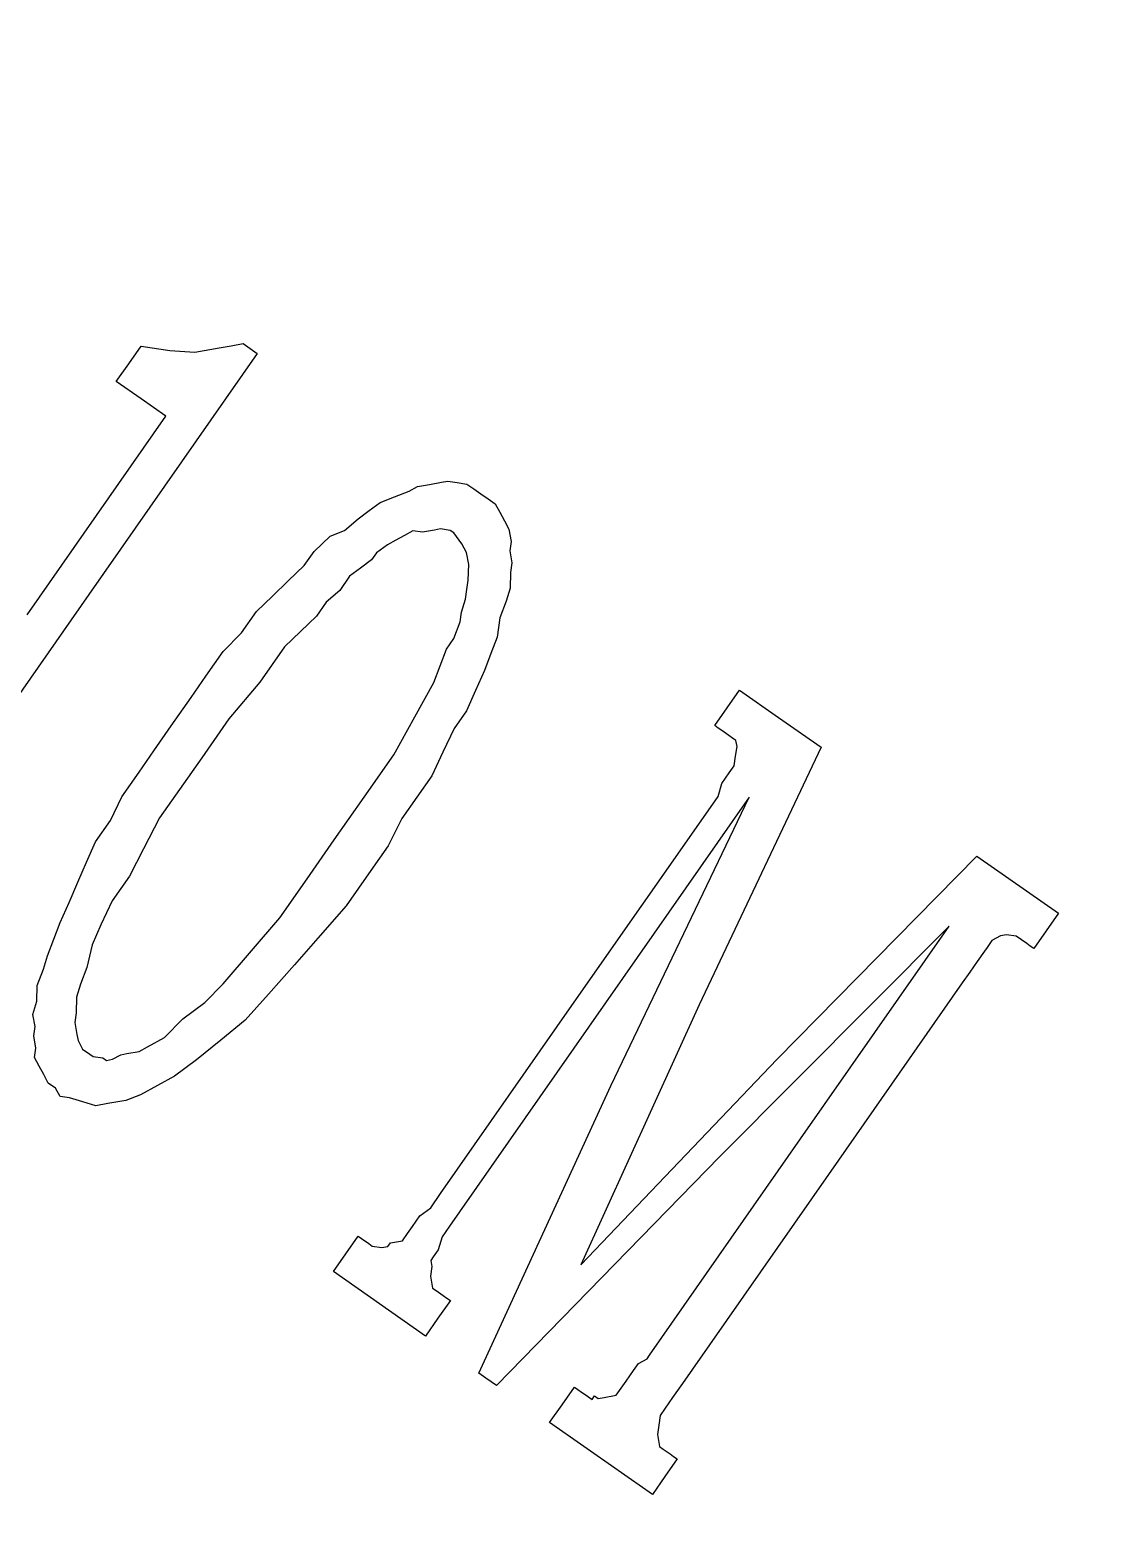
# Model space of a CAD drawing. Extents: x 10599 to 11843, y 9771 to 9967.
# Drawn here: x 10699.0973 to 10699.2041, y 9792.1808 to 9792.3295 of the extents above; entities that cross this region are included whole.
import ezdxf

# ---------------------------------------------------------------- set-up
doc = ezdxf.new("R2010")
doc.units = 0
doc.header["$MEASUREMENT"] = 0
doc.layers.add('taller', color=3, linetype='Continuous')
doc.dimstyles.get("Standard").update_dxf_attribs({"dimtxt": 0.18, "dimasz": 0.18, "dimexe": 0.18, "dimexo": 0.0625, "dimgap": 0.09, "dimtad": 0, "dimtih": 1, "dimtoh": 1, "dimdec": 4, "dimzin": 0, "dimdsep": 46, "dimtxsty": 'Standard', "dimcen": 0.09, "dimclrd": 254, "dimclre": 254, "dimadec": 0, "dimazin": 0, "dimtfac": 1, "dimtdec": 4, "dimtofl": 0, "dimtmove": 0, "dimatfit": 3, "dimfxl": 0, "dimtolj": 1, "dimtzin": 0, "dimarcsym": 0})

# ---------------------------------------------------------------- blocks, each defined once
blk = doc.blocks.new('*D12')
at = {"layer": 'taller', "color": 254, "linetype": 'Continuous', "lineweight": 0, "transparency": 16777216}
for p, q in [((10692.97906, 9818.58031), (10718.84117, 9802.47284)), ((10683.25412, 9802.96598), (10709.11623, 9786.85851)), ((10718.59322, 9802.41521), (10713.42962, 9794.12455)), ((10709.0586, 9787.10646), (10711.47355, 9790.98389))]:
    blk.add_line(p, q, dxfattribs=at)
for points in [[(10718.56775, 9802.43107), (10718.61868, 9802.39935), (10718.68838, 9802.568)], [(10709.03314, 9787.12232), (10709.08407, 9787.0906), (10708.96344, 9786.95367)]]:
    blk.add_solid(points, dxfattribs=at)
at = {"layer": 'taller', "color": 0, "linetype": 'Continuous', "lineweight": 0, "transparency": 16777216, "insert": (10712.45158, 9792.55422), "char_height": 1, "attachment_point": 5, "rotation": 58.0845}
blk.add_mtext('\\A1;18.40', dxfattribs=at)

msp = doc.modelspace()

# ---------------------------------------------------------------- linework, layer by layer
at = {"color": 7, "lineweight": 0}
for p, q in [((10699.10702, 9792.29653), (10699.10824, 9792.29828)), ((10699.10824, 9792.29828), (10699.11107, 9792.29786)), ((10699.11594, 9792.29812), (10699.11713, 9792.29833)), ((10699.11713, 9792.29833), (10699.11832, 9792.29854)), ((10699.11832, 9792.29854), (10699.11902, 9792.29805)), ((10699.11972, 9792.29756), (10699.10309, 9792.27375)), ((10699.11107, 9792.29786), (10699.11356, 9792.29769)), ((10699.11356, 9792.29769), (10699.11594, 9792.29812)), ((10699.11902, 9792.29805), (10699.11972, 9792.29756)), ((10699.1058, 9792.29478), (10699.10702, 9792.29653)), ((10699.10825, 9792.29307), (10699.1058, 9792.29478)), ((10699.1107, 9792.29136), (10699.10825, 9792.29307)), ((10699.097, 9792.27175), (10699.1107, 9792.29136)), ((10699.13673, 9792.28463), (10699.13792, 9792.28485)), ((10699.13792, 9792.28485), (10699.13852, 9792.28495)), ((10699.13852, 9792.28495), (10699.13946, 9792.28481)), ((10699.13946, 9792.28481), (10699.1404, 9792.28467)), ((10699.13184, 9792.28284), (10699.13327, 9792.28341)), ((10699.13327, 9792.28341), (10699.1347, 9792.28397)), ((10699.1347, 9792.28397), (10699.13554, 9792.28442)), ((10699.13554, 9792.28442), (10699.13673, 9792.28463)), ((10699.1404, 9792.28467), (10699.1411, 9792.28418)), ((10699.1411, 9792.28418), (10699.1418, 9792.28369)), ((10699.1418, 9792.28369), (10699.14251, 9792.28321)), ((10699.1418, 9792.28369), (10699.1418, 9792.28369)), ((10699.12967, 9792.28123), (10699.13075, 9792.28204)), ((10699.13075, 9792.28204), (10699.13184, 9792.28284)), ((10699.14251, 9792.28321), (10699.14321, 9792.28272)), ((10699.14321, 9792.28272), (10699.14366, 9792.28188)), ((10699.14366, 9792.28188), (10699.14412, 9792.28104)), ((10699.12834, 9792.28008), (10699.12967, 9792.28123)), ((10699.14412, 9792.28104), (10699.14457, 9792.2802)), ((10699.12533, 9792.27801), (10699.12691, 9792.27952)), ((10699.12691, 9792.27952), (10699.12834, 9792.28008)), ((10699.13341, 9792.27914), (10699.13257, 9792.27868)), ((10699.13425, 9792.27959), (10699.13341, 9792.27914)), ((10699.13509, 9792.28005), (10699.13425, 9792.27959)), ((10699.13604, 9792.27991), (10699.13509, 9792.28005)), ((10699.13663, 9792.28002), (10699.13604, 9792.27991)), ((10699.13723, 9792.28012), (10699.13663, 9792.28002)), ((10699.13782, 9792.28023), (10699.13723, 9792.28012)), ((10699.13877, 9792.28009), (10699.13782, 9792.28023)), ((10699.13912, 9792.27984), (10699.13877, 9792.28009)), ((10699.13992, 9792.27876), (10699.13912, 9792.27984)), ((10699.13912, 9792.27984), (10699.13912, 9792.27984)), ((10699.14457, 9792.2802), (10699.14478, 9792.27901)), ((10699.14478, 9792.27901), (10699.14464, 9792.27807)), ((10699.12436, 9792.27661), (10699.12533, 9792.27801)), ((10699.13149, 9792.27788), (10699.131, 9792.27718)), ((10699.13257, 9792.27868), (10699.13149, 9792.27788)), ((10699.14038, 9792.27792), (10699.13992, 9792.27876)), ((10699.14059, 9792.27673), (10699.14038, 9792.27792)), ((10699.14464, 9792.27807), (10699.14486, 9792.27688)), ((10699.12278, 9792.2751), (10699.12436, 9792.27661)), ((10699.12992, 9792.27637), (10699.12883, 9792.27556)), ((10699.131, 9792.27718), (10699.12992, 9792.27637)), ((10699.14055, 9792.27519), (10699.14059, 9792.27673)), ((10699.14472, 9792.27593), (10699.14468, 9792.27439)), ((10699.14486, 9792.27688), (10699.14472, 9792.27593)), ((10699.12121, 9792.2736), (10699.12278, 9792.2751)), ((10699.12883, 9792.27556), (10699.12786, 9792.27416)), ((10699.14042, 9792.27425), (10699.14055, 9792.27519)), ((10699.14468, 9792.27439), (10699.1443, 9792.2731)), ((10699.10309, 9792.27375), (10699.08646, 9792.24995)), ((10699.11964, 9792.27209), (10699.12121, 9792.2736)), ((10699.12653, 9792.27301), (10699.12555, 9792.27161)), ((10699.12786, 9792.27416), (10699.12653, 9792.27301)), ((10699.13989, 9792.27201), (10699.14028, 9792.2733)), ((10699.14028, 9792.2733), (10699.14042, 9792.27425)), ((10699.1443, 9792.2731), (10699.14367, 9792.27145)), ((10699.11817, 9792.26999), (10699.11964, 9792.27209)), ((10699.12555, 9792.27161), (10699.12241, 9792.2686)), ((10699.13975, 9792.27106), (10699.13989, 9792.27201)), ((10699.14367, 9792.27145), (10699.14339, 9792.26956)), ((10699.11635, 9792.26814), (10699.11817, 9792.26999)), ((10699.13913, 9792.26942), (10699.13975, 9792.27106)), ((10699.12241, 9792.2686), (10699.11996, 9792.2651)), ((10699.13839, 9792.26837), (10699.13913, 9792.26942)), ((10699.14339, 9792.26956), (10699.14277, 9792.26792)), ((10699.11464, 9792.26568), (10699.11635, 9792.26814)), ((10699.13777, 9792.26672), (10699.13839, 9792.26837)), ((10699.14277, 9792.26792), (10699.14214, 9792.26627)), ((10699.11318, 9792.26358), (10699.11464, 9792.26568)), ((10699.13714, 9792.26508), (10699.13777, 9792.26672)), ((10699.14214, 9792.26627), (10699.14127, 9792.26428)), ((10699.11996, 9792.2651), (10699.11692, 9792.26149)), ((10699.13529, 9792.26168), (10699.13714, 9792.26508)), ((10699.14127, 9792.26428), (10699.14039, 9792.26228)), ((10699.16611, 9792.26256), (10699.16733, 9792.26431)), ((10699.16733, 9792.26431), (10699.17118, 9792.26162)), ((10699.11122, 9792.26078), (10699.11318, 9792.26358)), ((10699.16488, 9792.26081), (10699.16611, 9792.26256)), ((10699.11692, 9792.26149), (10699.11423, 9792.25764)), ((10699.13319, 9792.25794), (10699.13529, 9792.26168)), ((10699.14039, 9792.26228), (10699.13917, 9792.26053)), ((10699.17118, 9792.26162), (10699.17538, 9792.25868)), ((10699.10951, 9792.25833), (10699.11122, 9792.26078)), ((10699.13917, 9792.26053), (10699.13805, 9792.25819)), ((10699.16523, 9792.26056), (10699.16488, 9792.26081)), ((10699.16558, 9792.26032), (10699.16523, 9792.26056)), ((10699.16628, 9792.25983), (10699.16558, 9792.26032)), ((10699.16663, 9792.25958), (10699.16628, 9792.25983)), ((10699.16698, 9792.25934), (10699.16663, 9792.25958)), ((10699.10804, 9792.25623), (10699.10951, 9792.25833)), ((10699.13805, 9792.25819), (10699.13694, 9792.25584)), ((10699.17538, 9792.25868), (10699.16334, 9792.23324)), ((10699.16695, 9792.2578), (10699.16709, 9792.25874)), ((10699.16709, 9792.25874), (10699.16698, 9792.25934)), ((10699.11423, 9792.25764), (10699.11203, 9792.25449)), ((10699.13026, 9792.25374), (10699.13319, 9792.25794)), ((10699.16632, 9792.25615), (10699.16681, 9792.25685)), ((10699.16681, 9792.25685), (10699.16695, 9792.2578)), ((10699.10633, 9792.25378), (10699.10804, 9792.25623)), ((10699.13694, 9792.25584), (10699.13547, 9792.25374)), ((10699.16521, 9792.25381), (10699.16559, 9792.2551)), ((10699.16559, 9792.2551), (10699.16632, 9792.25615)), ((10699.10521, 9792.25144), (10699.10633, 9792.25378)), ((10699.11203, 9792.25449), (10699.11007, 9792.25169)), ((10699.12732, 9792.24954), (10699.13026, 9792.25374)), ((10699.13547, 9792.25374), (10699.134, 9792.25164)), ((10699.16828, 9792.25374), (10699.1541, 9792.23344)), ((10699.15464, 9792.22525), (10699.16828, 9792.25374)), ((10699.16423, 9792.25241), (10699.16521, 9792.25381)), ((10699.15102, 9792.2335), (10699.16423, 9792.25241)), ((10699.10375, 9792.24934), (10699.10521, 9792.25144)), ((10699.11007, 9792.25169), (10699.10847, 9792.24864)), ((10699.134, 9792.25164), (10699.13264, 9792.24895)), ((10699.10287, 9792.24734), (10699.10375, 9792.24934)), ((10699.12463, 9792.24569), (10699.12732, 9792.24954)), ((10699.10847, 9792.24864), (10699.10711, 9792.24595)), ((10699.13264, 9792.24895), (10699.13093, 9792.2465)), ((10699.17104, 9792.22786), (10699.19078, 9792.24792)), ((10699.19078, 9792.24792), (10699.19884, 9792.2423)), ((10699.102, 9792.24535), (10699.10287, 9792.24734)), ((10699.13093, 9792.2465), (10699.12849, 9792.243)), ((10699.10113, 9792.24335), (10699.102, 9792.24535)), ((10699.10711, 9792.24595), (10699.1054, 9792.2435)), ((10699.12194, 9792.24183), (10699.12463, 9792.24569)), ((10699.10026, 9792.24136), (10699.10113, 9792.24335)), ((10699.1054, 9792.2435), (10699.10428, 9792.24115)), ((10699.11915, 9792.23858), (10699.12194, 9792.24183)), ((10699.12849, 9792.243), (10699.12593, 9792.24009)), ((10699.19884, 9792.2423), (10699.19761, 9792.24055)), ((10699.09963, 9792.23971), (10699.10026, 9792.24136)), ((10699.10428, 9792.24115), (10699.10341, 9792.23916)), ((10699.18803, 9792.241), (10699.16538, 9792.21827)), ((10699.17336, 9792.21999), (10699.18803, 9792.241)), ((10699.19761, 9792.24055), (10699.19639, 9792.2388)), ((10699.099, 9792.23807), (10699.09963, 9792.23971)), ((10699.10341, 9792.23916), (10699.10288, 9792.23692)), ((10699.12593, 9792.24009), (10699.12338, 9792.23718)), ((10699.19177, 9792.2389), (10699.19153, 9792.23855)), ((10699.19226, 9792.2396), (10699.19177, 9792.2389)), ((10699.1931, 9792.24006), (10699.19226, 9792.2396)), ((10699.1937, 9792.24016), (10699.1931, 9792.24006)), ((10699.19464, 9792.24002), (10699.1937, 9792.24016)), ((10699.1937, 9792.24016), (10699.1937, 9792.24016)), ((10699.19569, 9792.23929), (10699.19464, 9792.24002)), ((10699.19604, 9792.23904), (10699.19569, 9792.23929)), ((10699.19639, 9792.2388), (10699.19604, 9792.23904)), ((10699.09862, 9792.23677), (10699.099, 9792.23807)), ((10699.11635, 9792.23532), (10699.11915, 9792.23858)), ((10699.1908, 9792.2375), (10699.19006, 9792.23645)), ((10699.19153, 9792.23855), (10699.1908, 9792.2375)), ((10699.09799, 9792.23513), (10699.09862, 9792.23677)), ((10699.10288, 9792.23692), (10699.10226, 9792.23527)), ((10699.12338, 9792.23718), (10699.12083, 9792.23428)), ((10699.19006, 9792.23645), (10699.18933, 9792.2354)), ((10699.09796, 9792.23359), (10699.09799, 9792.23513)), ((10699.10226, 9792.23527), (10699.10187, 9792.23398)), ((10699.11454, 9792.23347), (10699.11635, 9792.23532)), ((10699.12083, 9792.23428), (10699.11853, 9792.23172)), ((10699.18933, 9792.2354), (10699.17613, 9792.21649)), ((10699.09757, 9792.23229), (10699.09796, 9792.23359)), ((10699.10187, 9792.23398), (10699.10184, 9792.23244)), ((10699.11237, 9792.23185), (10699.11454, 9792.23347)), ((10699.13782, 9792.2146), (10699.15102, 9792.2335)), ((10699.1541, 9792.23344), (10699.13968, 9792.21278)), ((10699.16334, 9792.23324), (10699.15165, 9792.20755)), ((10699.09778, 9792.2311), (10699.09757, 9792.23229)), ((10699.10184, 9792.23244), (10699.1017, 9792.23149)), ((10699.1017, 9792.23149), (10699.10191, 9792.2303)), ((10699.11055, 9792.23), (10699.11237, 9792.23185)), ((10699.11853, 9792.23172), (10699.11612, 9792.22976)), ((10699.09764, 9792.23016), (10699.09778, 9792.2311)), ((10699.09786, 9792.22897), (10699.09764, 9792.23016)), ((10699.10191, 9792.2303), (10699.10202, 9792.22971)), ((10699.10887, 9792.22909), (10699.11055, 9792.23)), ((10699.09772, 9792.22802), (10699.09786, 9792.22897)), ((10699.10202, 9792.22971), (10699.10247, 9792.22887)), ((10699.10247, 9792.22887), (10699.10317, 9792.22838)), ((10699.10317, 9792.22838), (10699.10352, 9792.22814)), ((10699.10541, 9792.22786), (10699.10625, 9792.22831)), ((10699.10625, 9792.22831), (10699.10685, 9792.22842)), ((10699.10685, 9792.22842), (10699.10804, 9792.22863)), ((10699.10804, 9792.22863), (10699.10887, 9792.22909)), ((10699.11612, 9792.22976), (10699.1137, 9792.2278)), ((10699.09817, 9792.22719), (10699.09772, 9792.22802)), ((10699.09863, 9792.22635), (10699.09817, 9792.22719)), ((10699.10352, 9792.22814), (10699.10447, 9792.228)), ((10699.10447, 9792.228), (10699.10482, 9792.22775)), ((10699.10482, 9792.22775), (10699.10541, 9792.22786)), ((10699.1137, 9792.2278), (10699.11154, 9792.22619)), ((10699.15165, 9792.20755), (10699.17104, 9792.22786)), ((10699.09908, 9792.22551), (10699.09863, 9792.22635)), ((10699.09978, 9792.22502), (10699.09908, 9792.22551)), ((10699.11154, 9792.22619), (10699.10986, 9792.22527)), ((10699.10024, 9792.22418), (10699.09978, 9792.22502)), ((10699.10118, 9792.22404), (10699.10024, 9792.22418)), ((10699.10248, 9792.22366), (10699.10118, 9792.22404)), ((10699.10818, 9792.22436), (10699.10675, 9792.2238)), ((10699.10986, 9792.22527), (10699.10818, 9792.22436)), ((10699.14158, 9792.19687), (10699.15464, 9792.22525)), ((10699.10377, 9792.22327), (10699.10248, 9792.22366)), ((10699.10496, 9792.22348), (10699.10377, 9792.22327)), ((10699.10675, 9792.2238), (10699.10496, 9792.22348)), ((10699.15844, 9792.19863), (10699.17336, 9792.21999)), ((10699.16538, 9792.21827), (10699.14333, 9792.19564)), ((10699.17613, 9792.21649), (10699.16268, 9792.19724)), ((10699.13684, 9792.2132), (10699.13782, 9792.2146)), ((10699.13503, 9792.21134), (10699.13576, 9792.21239)), ((10699.13576, 9792.21239), (10699.13684, 9792.2132)), ((10699.13968, 9792.21278), (10699.1387, 9792.21138)), ((10699.13405, 9792.20994), (10699.13454, 9792.21064)), ((10699.13454, 9792.21064), (10699.13503, 9792.21134)), ((10699.1387, 9792.21138), (10699.13797, 9792.21033)), ((10699.12845, 9792.20864), (10699.12967, 9792.21039)), ((10699.12967, 9792.21039), (10699.13002, 9792.21015)), ((10699.13002, 9792.21015), (10699.13072, 9792.20966)), ((10699.13072, 9792.20966), (10699.13107, 9792.20941)), ((10699.13107, 9792.20941), (10699.13202, 9792.20928)), ((10699.13202, 9792.20928), (10699.13261, 9792.20938)), ((10699.13261, 9792.20938), (10699.13286, 9792.20973)), ((10699.13286, 9792.20973), (10699.13345, 9792.20984)), ((10699.13345, 9792.20984), (10699.13405, 9792.20994)), ((10699.13758, 9792.20904), (10699.13709, 9792.20834)), ((10699.13797, 9792.21033), (10699.13758, 9792.20904)), ((10699.12723, 9792.20689), (10699.12845, 9792.20864)), ((10699.13709, 9792.20834), (10699.13685, 9792.20799)), ((10699.13685, 9792.20799), (10699.13695, 9792.20739)), ((10699.13178, 9792.20371), (10699.12723, 9792.20689)), ((10699.13695, 9792.20739), (10699.13682, 9792.20645)), ((10699.13682, 9792.20645), (10699.13692, 9792.20585)), ((10699.13692, 9792.20585), (10699.13703, 9792.20526)), ((10699.13703, 9792.20526), (10699.13738, 9792.20501)), ((10699.13738, 9792.20501), (10699.13808, 9792.20452)), ((10699.13808, 9792.20452), (10699.13843, 9792.20428)), ((10699.13633, 9792.20053), (10699.13178, 9792.20371)), ((10699.13878, 9792.20404), (10699.13755, 9792.20229)), ((10699.13843, 9792.20428), (10699.13878, 9792.20404)), ((10699.13755, 9792.20229), (10699.13633, 9792.20053)), ((10699.1582, 9792.19828), (10699.15844, 9792.19863)), ((10699.15614, 9792.19608), (10699.15687, 9792.19713)), ((10699.15687, 9792.19713), (10699.15736, 9792.19783)), ((10699.15736, 9792.19783), (10699.1582, 9792.19828)), ((10699.16268, 9792.19724), (10699.1617, 9792.19584)), ((10699.14228, 9792.19638), (10699.14158, 9792.19687)), ((10699.14333, 9792.19564), (10699.14228, 9792.19638)), ((10699.15565, 9792.19538), (10699.15614, 9792.19608)), ((10699.1617, 9792.19584), (10699.16072, 9792.19444)), ((10699.14981, 9792.19373), (10699.15103, 9792.19548)), ((10699.15103, 9792.19548), (10699.15138, 9792.19523)), ((10699.15138, 9792.19523), (10699.15173, 9792.19499)), ((10699.15173, 9792.19499), (10699.15208, 9792.19474)), ((10699.15208, 9792.19474), (10699.15278, 9792.19426)), ((10699.15278, 9792.19426), (10699.15302, 9792.19461)), ((10699.15302, 9792.19461), (10699.15338, 9792.19436)), ((10699.15338, 9792.19436), (10699.15397, 9792.19447)), ((10699.15397, 9792.19447), (10699.15516, 9792.19468)), ((10699.15516, 9792.19468), (10699.15565, 9792.19538)), ((10699.16072, 9792.19444), (10699.15999, 9792.19339)), ((10699.14858, 9792.19198), (10699.14981, 9792.19373)), ((10699.1595, 9792.19269), (10699.15936, 9792.19174)), ((10699.15999, 9792.19339), (10699.1595, 9792.19269)), ((10699.15874, 9792.18489), (10699.14858, 9792.19198)), ((10699.15936, 9792.19174), (10699.15922, 9792.1908)), ((10699.15922, 9792.1908), (10699.15933, 9792.1902)), ((10699.15933, 9792.1902), (10699.15943, 9792.18961)), ((10699.15943, 9792.18961), (10699.15978, 9792.18937)), ((10699.15978, 9792.18937), (10699.16048, 9792.18888)), ((10699.16118, 9792.18839), (10699.15996, 9792.18664)), ((10699.16048, 9792.18888), (10699.16083, 9792.18863)), ((10699.16083, 9792.18863), (10699.16118, 9792.18839)), ((10699.15996, 9792.18664), (10699.15874, 9792.18489))]:
    msp.add_line(p, q, dxfattribs=at)
at = {"color": 5, "lineweight": 0}
for p, q in [((10699.10702, 9792.29653), (10699.10824, 9792.29828)), ((10699.10824, 9792.29828), (10699.11107, 9792.29786)), ((10699.11594, 9792.29812), (10699.11713, 9792.29833)), ((10699.11713, 9792.29833), (10699.11832, 9792.29854)), ((10699.11832, 9792.29854), (10699.11902, 9792.29805)), ((10699.11832, 9792.29854), (10699.11832, 9792.29854)), ((10699.11972, 9792.29756), (10699.10309, 9792.27375)), ((10699.11107, 9792.29786), (10699.11356, 9792.29769)), ((10699.11356, 9792.29769), (10699.11594, 9792.29812)), ((10699.11902, 9792.29805), (10699.11972, 9792.29756)), ((10699.1058, 9792.29478), (10699.10702, 9792.29653)), ((10699.10825, 9792.29307), (10699.1058, 9792.29478)), ((10699.1107, 9792.29136), (10699.10825, 9792.29307)), ((10699.097, 9792.27175), (10699.1107, 9792.29136)), ((10699.13673, 9792.28463), (10699.13792, 9792.28485)), ((10699.13792, 9792.28485), (10699.13852, 9792.28495)), ((10699.13852, 9792.28495), (10699.13946, 9792.28481)), ((10699.13946, 9792.28481), (10699.1404, 9792.28467)), ((10699.13184, 9792.28284), (10699.13327, 9792.28341)), ((10699.13327, 9792.28341), (10699.1347, 9792.28397)), ((10699.1347, 9792.28397), (10699.13554, 9792.28442)), ((10699.13554, 9792.28442), (10699.13673, 9792.28463)), ((10699.1404, 9792.28467), (10699.1411, 9792.28418)), ((10699.1411, 9792.28418), (10699.1418, 9792.28369)), ((10699.1418, 9792.28369), (10699.14251, 9792.28321)), ((10699.1418, 9792.28369), (10699.1418, 9792.28369)), ((10699.1418, 9792.28369), (10699.1418, 9792.28369)), ((10699.12967, 9792.28123), (10699.13075, 9792.28204)), ((10699.13075, 9792.28204), (10699.13184, 9792.28284)), ((10699.14251, 9792.28321), (10699.14321, 9792.28272)), ((10699.14321, 9792.28272), (10699.14366, 9792.28188)), ((10699.14366, 9792.28188), (10699.14412, 9792.28104)), ((10699.12834, 9792.28008), (10699.12967, 9792.28123)), ((10699.14412, 9792.28104), (10699.14457, 9792.2802)), ((10699.12533, 9792.27801), (10699.12691, 9792.27952)), ((10699.12691, 9792.27952), (10699.12834, 9792.28008)), ((10699.13341, 9792.27914), (10699.13257, 9792.27868)), ((10699.13425, 9792.27959), (10699.13341, 9792.27914)), ((10699.13509, 9792.28005), (10699.13425, 9792.27959)), ((10699.13604, 9792.27991), (10699.13509, 9792.28005)), ((10699.13663, 9792.28002), (10699.13604, 9792.27991)), ((10699.13723, 9792.28012), (10699.13663, 9792.28002)), ((10699.13782, 9792.28023), (10699.13723, 9792.28012)), ((10699.13877, 9792.28009), (10699.13782, 9792.28023)), ((10699.13912, 9792.27984), (10699.13877, 9792.28009)), ((10699.13992, 9792.27876), (10699.13912, 9792.27984)), ((10699.13912, 9792.27984), (10699.13912, 9792.27984)), ((10699.13912, 9792.27984), (10699.13912, 9792.27984)), ((10699.14457, 9792.2802), (10699.14478, 9792.27901)), ((10699.14478, 9792.27901), (10699.14464, 9792.27807)), ((10699.12436, 9792.27661), (10699.12533, 9792.27801)), ((10699.13149, 9792.27788), (10699.131, 9792.27718)), ((10699.13257, 9792.27868), (10699.13149, 9792.27788)), ((10699.14038, 9792.27792), (10699.13992, 9792.27876)), ((10699.14059, 9792.27673), (10699.14038, 9792.27792)), ((10699.14464, 9792.27807), (10699.14486, 9792.27688)), ((10699.12278, 9792.2751), (10699.12436, 9792.27661)), ((10699.12992, 9792.27637), (10699.12883, 9792.27556)), ((10699.131, 9792.27718), (10699.12992, 9792.27637)), ((10699.14055, 9792.27519), (10699.14059, 9792.27673)), ((10699.14472, 9792.27593), (10699.14468, 9792.27439)), ((10699.14486, 9792.27688), (10699.14472, 9792.27593)), ((10699.12121, 9792.2736), (10699.12278, 9792.2751)), ((10699.12883, 9792.27556), (10699.12786, 9792.27416)), ((10699.14042, 9792.27425), (10699.14055, 9792.27519)), ((10699.14468, 9792.27439), (10699.1443, 9792.2731)), ((10699.10309, 9792.27375), (10699.08646, 9792.24995)), ((10699.11964, 9792.27209), (10699.12121, 9792.2736)), ((10699.12653, 9792.27301), (10699.12555, 9792.27161)), ((10699.12786, 9792.27416), (10699.12653, 9792.27301)), ((10699.13989, 9792.27201), (10699.14028, 9792.2733)), ((10699.14028, 9792.2733), (10699.14042, 9792.27425)), ((10699.1443, 9792.2731), (10699.14367, 9792.27145)), ((10699.11817, 9792.26999), (10699.11964, 9792.27209)), ((10699.12555, 9792.27161), (10699.12241, 9792.2686)), ((10699.13975, 9792.27106), (10699.13989, 9792.27201)), ((10699.14367, 9792.27145), (10699.14339, 9792.26956)), ((10699.11635, 9792.26814), (10699.11817, 9792.26999)), ((10699.13913, 9792.26942), (10699.13975, 9792.27106)), ((10699.12241, 9792.2686), (10699.11996, 9792.2651)), ((10699.13839, 9792.26837), (10699.13913, 9792.26942)), ((10699.14339, 9792.26956), (10699.14277, 9792.26792)), ((10699.11464, 9792.26568), (10699.11635, 9792.26814)), ((10699.13777, 9792.26672), (10699.13839, 9792.26837)), ((10699.14277, 9792.26792), (10699.14214, 9792.26627)), ((10699.11318, 9792.26358), (10699.11464, 9792.26568)), ((10699.13714, 9792.26508), (10699.13777, 9792.26672)), ((10699.14214, 9792.26627), (10699.14127, 9792.26428)), ((10699.11996, 9792.2651), (10699.11692, 9792.26149)), ((10699.13529, 9792.26168), (10699.13714, 9792.26508)), ((10699.14127, 9792.26428), (10699.14039, 9792.26228)), ((10699.16611, 9792.26256), (10699.16733, 9792.26431)), ((10699.16733, 9792.26431), (10699.17118, 9792.26162)), ((10699.16733, 9792.26431), (10699.16733, 9792.26431)), ((10699.11122, 9792.26078), (10699.11318, 9792.26358)), ((10699.16488, 9792.26081), (10699.16611, 9792.26256)), ((10699.11692, 9792.26149), (10699.11423, 9792.25764)), ((10699.13319, 9792.25794), (10699.13529, 9792.26168)), ((10699.14039, 9792.26228), (10699.13917, 9792.26053)), ((10699.17118, 9792.26162), (10699.17538, 9792.25868)), ((10699.10951, 9792.25833), (10699.11122, 9792.26078)), ((10699.13917, 9792.26053), (10699.13805, 9792.25819)), ((10699.16523, 9792.26056), (10699.16488, 9792.26081)), ((10699.16558, 9792.26032), (10699.16523, 9792.26056)), ((10699.16628, 9792.25983), (10699.16558, 9792.26032)), ((10699.16663, 9792.25958), (10699.16628, 9792.25983)), ((10699.16698, 9792.25934), (10699.16663, 9792.25958)), ((10699.10804, 9792.25623), (10699.10951, 9792.25833)), ((10699.13805, 9792.25819), (10699.13694, 9792.25584)), ((10699.17538, 9792.25868), (10699.16334, 9792.23324)), ((10699.16695, 9792.2578), (10699.16709, 9792.25874)), ((10699.16709, 9792.25874), (10699.16698, 9792.25934)), ((10699.11423, 9792.25764), (10699.11203, 9792.25449)), ((10699.13026, 9792.25374), (10699.13319, 9792.25794)), ((10699.16632, 9792.25615), (10699.16681, 9792.25685)), ((10699.16681, 9792.25685), (10699.16695, 9792.2578)), ((10699.10633, 9792.25378), (10699.10804, 9792.25623)), ((10699.13694, 9792.25584), (10699.13547, 9792.25374)), ((10699.16521, 9792.25381), (10699.16559, 9792.2551)), ((10699.16559, 9792.2551), (10699.16632, 9792.25615)), ((10699.10521, 9792.25144), (10699.10633, 9792.25378)), ((10699.11203, 9792.25449), (10699.11007, 9792.25169)), ((10699.12732, 9792.24954), (10699.13026, 9792.25374)), ((10699.13547, 9792.25374), (10699.134, 9792.25164)), ((10699.16828, 9792.25374), (10699.1541, 9792.23344)), ((10699.15464, 9792.22525), (10699.16828, 9792.25374)), ((10699.16423, 9792.25241), (10699.16521, 9792.25381)), ((10699.15102, 9792.2335), (10699.16423, 9792.25241)), ((10699.10375, 9792.24934), (10699.10521, 9792.25144)), ((10699.11007, 9792.25169), (10699.10847, 9792.24864)), ((10699.134, 9792.25164), (10699.13264, 9792.24895)), ((10699.10287, 9792.24734), (10699.10375, 9792.24934)), ((10699.12463, 9792.24569), (10699.12732, 9792.24954)), ((10699.10847, 9792.24864), (10699.10711, 9792.24595)), ((10699.13264, 9792.24895), (10699.13093, 9792.2465)), ((10699.17104, 9792.22786), (10699.19078, 9792.24792)), ((10699.19078, 9792.24792), (10699.19884, 9792.2423)), ((10699.102, 9792.24535), (10699.10287, 9792.24734)), ((10699.13093, 9792.2465), (10699.12849, 9792.243)), ((10699.10113, 9792.24335), (10699.102, 9792.24535)), ((10699.10711, 9792.24595), (10699.1054, 9792.2435)), ((10699.12194, 9792.24183), (10699.12463, 9792.24569)), ((10699.10026, 9792.24136), (10699.10113, 9792.24335)), ((10699.1054, 9792.2435), (10699.10428, 9792.24115)), ((10699.11915, 9792.23858), (10699.12194, 9792.24183)), ((10699.12849, 9792.243), (10699.12593, 9792.24009)), ((10699.19884, 9792.2423), (10699.19761, 9792.24055)), ((10699.09963, 9792.23971), (10699.10026, 9792.24136)), ((10699.10428, 9792.24115), (10699.10341, 9792.23916)), ((10699.18803, 9792.241), (10699.16538, 9792.21827)), ((10699.17336, 9792.21999), (10699.18803, 9792.241)), ((10699.19761, 9792.24055), (10699.19639, 9792.2388)), ((10699.099, 9792.23807), (10699.09963, 9792.23971)), ((10699.10341, 9792.23916), (10699.10288, 9792.23692)), ((10699.12593, 9792.24009), (10699.12338, 9792.23718)), ((10699.19177, 9792.2389), (10699.19153, 9792.23855)), ((10699.19226, 9792.2396), (10699.19177, 9792.2389)), ((10699.1931, 9792.24006), (10699.19226, 9792.2396)), ((10699.1937, 9792.24016), (10699.1931, 9792.24006)), ((10699.19464, 9792.24002), (10699.1937, 9792.24016)), ((10699.1937, 9792.24016), (10699.1937, 9792.24016)), ((10699.19569, 9792.23929), (10699.19464, 9792.24002)), ((10699.19604, 9792.23904), (10699.19569, 9792.23929)), ((10699.19639, 9792.2388), (10699.19604, 9792.23904)), ((10699.09862, 9792.23677), (10699.099, 9792.23807)), ((10699.11635, 9792.23532), (10699.11915, 9792.23858)), ((10699.1908, 9792.2375), (10699.19006, 9792.23645)), ((10699.19153, 9792.23855), (10699.1908, 9792.2375)), ((10699.09799, 9792.23513), (10699.09862, 9792.23677)), ((10699.10288, 9792.23692), (10699.10226, 9792.23527)), ((10699.12338, 9792.23718), (10699.12083, 9792.23428)), ((10699.19006, 9792.23645), (10699.18933, 9792.2354)), ((10699.09796, 9792.23359), (10699.09799, 9792.23513)), ((10699.10226, 9792.23527), (10699.10187, 9792.23398)), ((10699.11454, 9792.23347), (10699.11635, 9792.23532)), ((10699.12083, 9792.23428), (10699.11853, 9792.23172)), ((10699.18933, 9792.2354), (10699.17613, 9792.21649)), ((10699.09757, 9792.23229), (10699.09796, 9792.23359)), ((10699.10187, 9792.23398), (10699.10184, 9792.23244)), ((10699.11237, 9792.23185), (10699.11454, 9792.23347)), ((10699.13782, 9792.2146), (10699.15102, 9792.2335)), ((10699.1541, 9792.23344), (10699.13968, 9792.21278)), ((10699.16334, 9792.23324), (10699.15165, 9792.20755)), ((10699.09778, 9792.2311), (10699.09757, 9792.23229)), ((10699.10184, 9792.23244), (10699.1017, 9792.23149)), ((10699.1017, 9792.23149), (10699.10191, 9792.2303)), ((10699.11055, 9792.23), (10699.11237, 9792.23185)), ((10699.11853, 9792.23172), (10699.11612, 9792.22976)), ((10699.09764, 9792.23016), (10699.09778, 9792.2311)), ((10699.09786, 9792.22897), (10699.09764, 9792.23016)), ((10699.10191, 9792.2303), (10699.10202, 9792.22971)), ((10699.10887, 9792.22909), (10699.11055, 9792.23)), ((10699.09772, 9792.22802), (10699.09786, 9792.22897)), ((10699.10202, 9792.22971), (10699.10247, 9792.22887)), ((10699.10247, 9792.22887), (10699.10317, 9792.22838)), ((10699.10317, 9792.22838), (10699.10352, 9792.22814)), ((10699.10541, 9792.22786), (10699.10625, 9792.22831)), ((10699.10625, 9792.22831), (10699.10685, 9792.22842)), ((10699.10685, 9792.22842), (10699.10804, 9792.22863)), ((10699.10804, 9792.22863), (10699.10887, 9792.22909)), ((10699.11612, 9792.22976), (10699.1137, 9792.2278)), ((10699.09817, 9792.22719), (10699.09772, 9792.22802)), ((10699.09863, 9792.22635), (10699.09817, 9792.22719)), ((10699.10352, 9792.22814), (10699.10447, 9792.228)), ((10699.10447, 9792.228), (10699.10482, 9792.22775)), ((10699.10482, 9792.22775), (10699.10541, 9792.22786)), ((10699.1137, 9792.2278), (10699.11154, 9792.22619)), ((10699.15165, 9792.20755), (10699.17104, 9792.22786)), ((10699.09908, 9792.22551), (10699.09863, 9792.22635)), ((10699.09978, 9792.22502), (10699.09908, 9792.22551)), ((10699.11154, 9792.22619), (10699.10986, 9792.22527)), ((10699.10024, 9792.22418), (10699.09978, 9792.22502)), ((10699.10118, 9792.22404), (10699.10024, 9792.22418)), ((10699.10248, 9792.22366), (10699.10118, 9792.22404)), ((10699.10818, 9792.22436), (10699.10675, 9792.2238)), ((10699.10986, 9792.22527), (10699.10818, 9792.22436)), ((10699.14158, 9792.19687), (10699.15464, 9792.22525)), ((10699.10377, 9792.22327), (10699.10248, 9792.22366)), ((10699.10496, 9792.22348), (10699.10377, 9792.22327)), ((10699.10675, 9792.2238), (10699.10496, 9792.22348)), ((10699.15844, 9792.19863), (10699.17336, 9792.21999)), ((10699.16538, 9792.21827), (10699.14333, 9792.19564)), ((10699.17613, 9792.21649), (10699.16268, 9792.19724)), ((10699.13684, 9792.2132), (10699.13782, 9792.2146)), ((10699.13503, 9792.21134), (10699.13576, 9792.21239)), ((10699.13576, 9792.21239), (10699.13684, 9792.2132)), ((10699.13968, 9792.21278), (10699.1387, 9792.21138)), ((10699.13405, 9792.20994), (10699.13454, 9792.21064)), ((10699.13454, 9792.21064), (10699.13503, 9792.21134)), ((10699.1387, 9792.21138), (10699.13797, 9792.21033)), ((10699.12845, 9792.20864), (10699.12967, 9792.21039)), ((10699.12967, 9792.21039), (10699.13002, 9792.21015)), ((10699.13002, 9792.21015), (10699.13072, 9792.20966)), ((10699.13072, 9792.20966), (10699.13107, 9792.20941)), ((10699.13107, 9792.20941), (10699.13202, 9792.20928)), ((10699.13202, 9792.20928), (10699.13261, 9792.20938)), ((10699.13261, 9792.20938), (10699.13286, 9792.20973)), ((10699.13286, 9792.20973), (10699.13345, 9792.20984)), ((10699.13345, 9792.20984), (10699.13405, 9792.20994)), ((10699.13758, 9792.20904), (10699.13709, 9792.20834)), ((10699.13797, 9792.21033), (10699.13758, 9792.20904)), ((10699.12723, 9792.20689), (10699.12845, 9792.20864)), ((10699.13709, 9792.20834), (10699.13685, 9792.20799)), ((10699.13685, 9792.20799), (10699.13695, 9792.20739)), ((10699.13178, 9792.20371), (10699.12723, 9792.20689)), ((10699.13695, 9792.20739), (10699.13682, 9792.20645)), ((10699.13682, 9792.20645), (10699.13692, 9792.20585)), ((10699.13692, 9792.20585), (10699.13703, 9792.20526)), ((10699.13703, 9792.20526), (10699.13738, 9792.20501)), ((10699.13738, 9792.20501), (10699.13808, 9792.20452)), ((10699.13808, 9792.20452), (10699.13843, 9792.20428)), ((10699.13633, 9792.20053), (10699.13178, 9792.20371)), ((10699.13878, 9792.20404), (10699.13755, 9792.20229)), ((10699.13843, 9792.20428), (10699.13878, 9792.20404)), ((10699.13755, 9792.20229), (10699.13633, 9792.20053)), ((10699.1582, 9792.19828), (10699.15844, 9792.19863)), ((10699.15614, 9792.19608), (10699.15687, 9792.19713)), ((10699.15687, 9792.19713), (10699.15736, 9792.19783)), ((10699.15736, 9792.19783), (10699.1582, 9792.19828)), ((10699.16268, 9792.19724), (10699.1617, 9792.19584)), ((10699.14228, 9792.19638), (10699.14158, 9792.19687)), ((10699.14333, 9792.19564), (10699.14228, 9792.19638)), ((10699.15565, 9792.19538), (10699.15614, 9792.19608)), ((10699.1617, 9792.19584), (10699.16072, 9792.19444)), ((10699.14981, 9792.19373), (10699.15103, 9792.19548)), ((10699.15103, 9792.19548), (10699.15138, 9792.19523)), ((10699.15138, 9792.19523), (10699.15173, 9792.19499)), ((10699.15173, 9792.19499), (10699.15208, 9792.19474)), ((10699.15208, 9792.19474), (10699.15278, 9792.19426)), ((10699.15278, 9792.19426), (10699.15302, 9792.19461)), ((10699.15302, 9792.19461), (10699.15338, 9792.19436)), ((10699.15338, 9792.19436), (10699.15397, 9792.19447)), ((10699.15397, 9792.19447), (10699.15516, 9792.19468)), ((10699.15516, 9792.19468), (10699.15565, 9792.19538)), ((10699.16072, 9792.19444), (10699.15999, 9792.19339)), ((10699.14858, 9792.19198), (10699.14981, 9792.19373)), ((10699.1595, 9792.19269), (10699.15936, 9792.19174)), ((10699.15999, 9792.19339), (10699.1595, 9792.19269)), ((10699.15874, 9792.18489), (10699.14858, 9792.19198)), ((10699.15936, 9792.19174), (10699.15922, 9792.1908)), ((10699.15922, 9792.1908), (10699.15933, 9792.1902)), ((10699.15933, 9792.1902), (10699.15943, 9792.18961)), ((10699.15943, 9792.18961), (10699.15978, 9792.18937)), ((10699.15978, 9792.18937), (10699.16048, 9792.18888)), ((10699.16118, 9792.18839), (10699.15996, 9792.18664)), ((10699.16048, 9792.18888), (10699.16083, 9792.18863)), ((10699.16083, 9792.18863), (10699.16118, 9792.18839)), ((10699.15996, 9792.18664), (10699.15874, 9792.18489))]:
    msp.add_line(p, q, dxfattribs=at)

# ---------------------------------------------------------------- dimensions: what is measured, and where the dimension line sits
at = {"layer": 'taller', "color": 0, "linetype": 'Continuous', "lineweight": 0}
dim = msp.add_linear_dim(base=(10718.68838, 9802.568), p1=(10683.20107, 9802.99902), p2=(10692.926, 9818.61335), angle=58.0845, dimstyle='Standard', override={"dimtxt": 1, "dimtih": 0, "dimtoh": 0, "dimdec": 2, "dimdsep": 0, "dimaunit": 1, "dimadec": 3, "dimtdec": 2, "dimlwd": 0, "dimlwe": 0}, dxfattribs=at)
dim.commit()
dim.dimension.update_dxf_attribs({"geometry": '*D12', "text_midpoint": (10712.45158, 9792.55422), "dimtype": 161})

doc.saveas('drawing.dxf')
